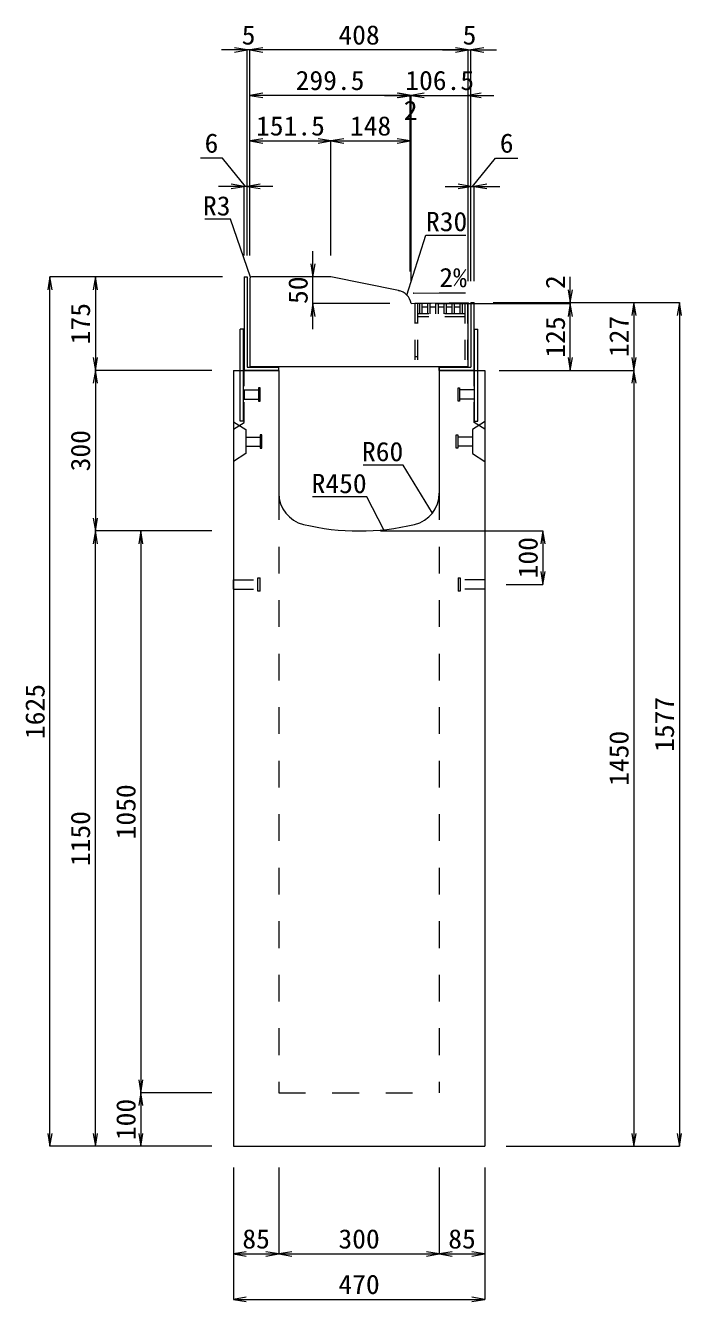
# Model space of a CAD drawing. Units: millimetres at full size. Extents: x -1809 to 57027, y -20349 to 17321.
# Drawn here: x 13776 to 15003, y -6386 to -4001 of the extents above; entities that cross this region are included whole.
import ezdxf
from ezdxf.enums import TextEntityAlignment as Align

# ---------------------------------------------------------------- set-up
doc = ezdxf.new("R2010")
doc.units = ezdxf.units.MM
doc.header["$LTSCALE"] = 50
for name, pattern in [('USER1', [2, 1, -1]), ('USER2', [1.35, 0.75, -0.6]), ('USER3', [1.35, 0.75, -0.6])]:
    doc.linetypes.add(name, pattern=pattern)
for name, color, linetype, lineweight in [('インサート', 3, 'USER2', 9), ('受枠', 3, 'Continuous', 5), ('寸法線', 7, 'Continuous', 13), ('引出線', 4, 'Continuous', 13), ('本体', 2, 'Continuous', 13), ('補助線', 8, 'Continuous', 13), ('ｸﾞﾚｰﾁﾝｸﾞ', 7, 'USER3', 9)]:
    doc.layers.add(name, color=color, linetype=linetype, lineweight=lineweight)
doc.styles.add('ＭＳ 明朝', font='')
doc.styles.get('ＭＳ 明朝').set_extended_font_data('MS Mincho')

# ---------------------------------------------------------------- blocks, each defined once
blk = doc.blocks.new('open_arrow')
at = {"color": 0, "linetype": 'Continuous', "lineweight": -2}
blk.add_lwpolyline([(7.5, 1.25), (0, 0), (7.5, -1.25)], dxfattribs=at)

msp = doc.modelspace()

# ---------------------------------------------------------------- linework, layer by layer
at = {"layer": 'インサート'}
for p, q in [((14185, -4682.55), (14212, -4682.55)), ((14185, -4682.55), (14185, -4699.55)), ((14215, -4678.55), (14212, -4678.55)), ((14212, -4678.55), (14212, -4703.55)), ((14215, -4703.55), (14215, -4678.55)), ((14585, -4678.55), (14588, -4678.55)), ((14585, -4703.55), (14585, -4678.55)), ((14588, -4678.55), (14588, -4703.55)), ((14615, -4682.55), (14588, -4682.55)), ((14615, -4682.55), (14615, -4699.55)), ((14185, -4699.55), (14212, -4699.55)), ((14212, -4703.55), (14215, -4703.55)), ((14588, -4703.55), (14585, -4703.55)), ((14615, -4699.55), (14588, -4699.55)), ((14218.2, -4766.55), (14215.2, -4766.55)), ((14215.2, -4766.55), (14215.2, -4791.55)), ((14218.2, -4791.55), (14218.2, -4766.55)), ((14581.8, -4766.55), (14584.8, -4766.55)), ((14581.8, -4791.55), (14581.8, -4766.55)), ((14584.8, -4766.55), (14584.8, -4791.55)), ((14188.2, -4770.55), (14215.2, -4770.55)), ((14188.2, -4770.55), (14188.2, -4787.55)), ((14188.2, -4787.55), (14215.2, -4787.55)), ((14215.2, -4791.55), (14218.2, -4791.55)), ((14584.8, -4791.55), (14581.8, -4791.55)), ((14611.8, -4770.55), (14584.8, -4770.55)), ((14611.8, -4787.55), (14584.8, -4787.55)), ((14611.8, -4770.55), (14611.8, -4787.55)), ((14165, -5037.55), (14211, -5037.55)), ((14165, -5054.55), (14165, -5037.55)), ((14165, -5054.55), (14211, -5054.55)), ((14211, -5058.55), (14211, -5033.55)), ((14211, -5033.55), (14215, -5033.55)), ((14215, -5058.55), (14215, -5033.55)), ((14585, -5033.55), (14589, -5033.55)), ((14585, -5033.55), (14585, -5058.55)), ((14589, -5033.55), (14589, -5058.55)), ((14635, -5037.55), (14589, -5037.55)), ((14635, -5054.55), (14589, -5054.55)), ((14635, -5037.55), (14635, -5054.55)), ((14215, -5058.55), (14211, -5058.55)), ((14589, -5058.55), (14585, -5058.55))]:
    msp.add_line(p, q, dxfattribs=at)
at = {"layer": '受枠'}
for p, q in [((14185, -4471.05), (14185, -4646.05)), ((14185, -4471.05), (14191, -4471.05)), ((14185, -4471.05), (14191, -4471.05)), ((14191, -4471.05), (14191, -4640.05)), ((14609, -4519.06), (14609, -4640.05)), ((14609, -4519.06), (14615, -4519.06)), ((14615, -4646.05), (14615, -4519.06)), ((14178, -4741.05), (14178, -4569.06)), ((14184, -4569.06), (14178, -4569.06)), ((14184, -4741.05), (14184, -4569.06)), ((14616, -4741.05), (14616, -4569.06)), ((14616, -4569.06), (14622, -4569.06)), ((14622, -4741.05), (14622, -4569.06)), ((14250, -4646.05), (14185, -4646.05)), ((14191, -4640.05), (14250, -4640.05)), ((14250, -4646.05), (14250, -4640.05)), ((14550, -4640.05), (14550, -4646.05)), ((14550, -4640.05), (14609, -4640.05)), ((14550, -4646.05), (14550, -4640.05)), ((14615, -4646.05), (14550, -4646.05)), ((14184, -4741.05), (14178, -4741.05)), ((14616, -4741.05), (14622, -4741.05))]:
    msp.add_line(p, q, dxfattribs=at)
at = {"layer": '寸法線'}
for p, q in [((14244, -4046.93), (14143, -4046.93)), ((14191, -4431.03), (14191, -4046.93)), ((14196, -4431.03), (14196, -4046.93)), ((14604, -4046.93), (14196, -4046.93)), ((14196, -4431.03), (14196, -4046.93)), ((14556, -4046.93), (14657, -4046.93)), ((14604, -4479.23), (14604, -4046.93)), ((14604, -4479.23), (14604, -4046.93)), ((14609, -4479.04), (14609, -4046.93)), ((14495.51, -4131.93), (14196, -4131.93)), ((14196, -4431.03), (14196, -4131.93)), ((14447.51, -4131.93), (14545.44, -4131.93)), ((14449.44, -4131.93), (14652, -4131.93)), ((14495.51, -4461.09), (14495.51, -4131.93)), ((14495.51, -4461.09), (14495.51, -4131.93)), ((14497.44, -4481.08), (14497.44, -4131.93)), ((14497.44, -4481.08), (14497.44, -4131.93)), ((14604, -4479.23), (14604, -4131.93)), ((14196, -4216.93), (14347.5, -4216.93)), ((14196, -4431.03), (14196, -4216.93)), ((14347.5, -4431.03), (14347.5, -4216.93)), ((14347.5, -4216.93), (14495.51, -4216.93)), ((14347.5, -4431.03), (14347.5, -4216.93)), ((14495.51, -4461.09), (14495.51, -4216.93)), ((14144.67, -4249.13), (14103.44, -4249.13)), ((14188, -4301.93), (14144.67, -4249.13)), ((14612, -4301.93), (14655.33, -4249.13)), ((14655.33, -4249.13), (14696.56, -4249.13)), ((14239, -4301.93), (14137, -4301.93)), ((14185, -4431.03), (14185, -4301.93)), ((14191, -4431.03), (14191, -4301.93)), ((14561, -4301.93), (14663, -4301.93)), ((14609, -4479.04), (14609, -4301.93)), ((14615, -4479.04), (14615, -4301.93)), ((14313.83, -4569.11), (14313.83, -4423.05)), ((13822.06, -6096.05), (13822.06, -4471.05)), ((14144.98, -4471.05), (13822.06, -4471.05)), ((13907.06, -4471.05), (13907.06, -4646.05)), ((14144.98, -4471.05), (13907.06, -4471.05)), ((14313.83, -4471.05), (14307.48, -4471.05)), ((14794.94, -4569.1), (14794.94, -4471.25)), ((14457.42, -4521.11), (14313.83, -4521.11)), ((14544.46, -4521.1), (14794.94, -4521.1)), ((14544.46, -4521.1), (14794.94, -4521.1)), ((14651.02, -4519.25), (14794.94, -4519.25)), ((14655.02, -4519.06), (14913.78, -4519.06)), ((14655.02, -4519.06), (14998.78, -4519.06)), ((14794.94, -4646.05), (14794.94, -4521.1)), ((14913.78, -4519.06), (14913.78, -4646.05)), ((14998.78, -4519.06), (14998.78, -6096.05)), ((14124.98, -4646.05), (13907.06, -4646.05)), ((13907.06, -4646.05), (13907.06, -4946.05)), ((14124.98, -4646.05), (13907.06, -4646.05)), ((14662.02, -4646.05), (14794.94, -4646.05)), ((14675.02, -4646.05), (14913.78, -4646.05)), ((14675.02, -4646.05), (14913.78, -4646.05)), ((14913.78, -4646.05), (14913.78, -6096.05)), ((14124.98, -4946.05), (13907.06, -4946.05)), ((13907.06, -6096.05), (13907.06, -4946.05)), ((14124.98, -4946.05), (13907.06, -4946.05)), ((13992.06, -4946.05), (13992.06, -5996.05)), ((14124.98, -4946.05), (13992.06, -4946.05)), ((14440.02, -4946.05), (14743.78, -4946.05)), ((14743.78, -4946.05), (14743.78, -5046.05)), ((14675.02, -5046.05), (14743.78, -5046.05)), ((14124.98, -5996.05), (13992.06, -5996.05)), ((13992.06, -5996.05), (13992.06, -6096.05)), ((14124.98, -5996.05), (13992.06, -5996.05)), ((14124.98, -6096.05), (13822.06, -6096.05)), ((14124.98, -6096.05), (13907.06, -6096.05)), ((14124.98, -6096.05), (13992.06, -6096.05)), ((14675.02, -6096.05), (14913.78, -6096.05)), ((14675.02, -6096.05), (14998.78, -6096.05)), ((14165, -6136.07), (14165, -6297.21)), ((14165, -6136.07), (14165, -6382.21)), ((14250, -6136.07), (14250, -6297.21)), ((14250, -6136.07), (14250, -6297.21)), ((14550, -6136.07), (14550, -6297.21)), ((14550, -6136.07), (14550, -6297.21)), ((14635, -6136.07), (14635, -6297.21)), ((14635, -6136.07), (14635, -6382.21)), ((14165, -6297.21), (14250, -6297.21)), ((14250, -6297.21), (14550, -6297.21)), ((14550, -6297.21), (14635, -6297.21)), ((14165, -6382.21), (14635, -6382.21))]:
    msp.add_line(p, q, dxfattribs=at)
at = {"layer": '引出線'}
for points in [[(14196.88, -4471.93), (14159.65, -4363.53), (14111.92, -4363.53)], [(14489.42, -4505.21), (14525.11, -4392.88), (14599.79, -4392.88)], [(14501.31, -4501.75), (14550.05, -4501.21), (14598.81, -4501.21)], [(14537.07, -4912.74), (14482.66, -4822.84), (14407.98, -4822.84)], [(14446.44, -4943.65), (14414.22, -4882.51), (14313.21, -4882.51)]]:
    msp.add_lwpolyline(points, dxfattribs=at)
at = {"layer": '本体', "lineweight": 20}
for p, q in [((14196, -4474.05), (14196, -4639.05)), ((14347.5, -4471.05), (14198.95, -4471.05)), ((14473.81, -4496.66), (14347.5, -4471.05)), ((14497.44, -4521.1), (14604, -4519.25)), ((14604, -4639.05), (14604, -4519.25)), ((14604, -4639.05), (14196, -4639.05))]:
    msp.add_line(p, q, dxfattribs=at)
at = {"layer": '本体'}
for p, q in [((14165, -4646.05), (14165, -6096.05)), ((14165, -4646.05), (14250, -4646.05)), ((14250, -4646.05), (14250, -4875.53)), ((14550, -4646.05), (14550, -4875.53)), ((14550, -4646.05), (14635, -4646.05)), ((14635, -4646.05), (14635, -6096.05)), ((14165, -6096.05), (14635, -6096.05))]:
    msp.add_line(p, q, dxfattribs=at)
at = {"layer": '本体', "linetype": 'USER2', "lineweight": 9}
for p, q in [((14185, -4743.05), (14185, -4646.05)), ((14615, -4743.05), (14615, -4646.05)), ((14165, -4755.55), (14185, -4743.05)), ((14635, -4755.55), (14615, -4743.05))]:
    msp.add_line(p, q, dxfattribs=at)
at = {"layer": '本体', "lineweight": 9}
for p, q in [((14165, -4742.05), (14188.2, -4756.55)), ((14634.58, -4742.31), (14611.8, -4756.55)), ((14188.2, -4756.55), (14188.2, -4801.55)), ((14611.8, -4756.55), (14611.8, -4801.55)), ((14188.2, -4801.55), (14165, -4816.05)), ((14611.8, -4801.55), (14635, -4816.05))]:
    msp.add_line(p, q, dxfattribs=at)
at = {"layer": '本体', "linetype": 'USER1', "lineweight": 15}
for p, q in [((14250, -4875.53), (14250, -5996.05)), ((14550, -4875.53), (14550, -5996.05)), ((14250, -5996.05), (14550, -5996.05))]:
    msp.add_line(p, q, dxfattribs=at)
at = {"layer": '本体', "lineweight": 20}
for centre, radius, start, end in [((14199, -4474.05), 3, 90, 180), ((14467.85, -4526.06), 30, 9.51572, 78.54145)]:
    msp.add_arc(centre, radius, start, end, dxfattribs=at)
at = {"layer": '本体'}
for centre, radius, start, end in [((14310, -4875.53), 60, 180, 256.65764), ((14490, -4875.53), 60, 283.34236, 0), ((14400, -4496.05), 450, 256.65764, 283.34236)]:
    msp.add_arc(centre, radius, start, end, dxfattribs=at)
at = {"layer": '補助線'}
msp.add_line((14473.82, -4496.71), (14475.55, -4497.06), dxfattribs=at)
at = {"layer": 'ｸﾞﾚｰﾁﾝｸﾞ', "linetype": 'USER2', "lineweight": 5}
for p, q in [((14602.5, -4521.05), (14504.5, -4521.05)), ((14504.5, -4521.05), (14504.5, -4639.05)), ((14509, -4521.05), (14509, -4639.05)), ((14513.5, -4540.05), (14513.5, -4521.05)), ((14518, -4540.05), (14518, -4521.05)), ((14518, -4527.05), (14528.6, -4527.05)), ((14528.6, -4540.05), (14528.6, -4521.05)), ((14533.1, -4540.05), (14533.1, -4521.05)), ((14533.1, -4527.05), (14543.7, -4527.05)), ((14543.7, -4540.05), (14543.7, -4521.05)), ((14548.2, -4540.05), (14548.2, -4521.05)), ((14548.2, -4527.05), (14558.8, -4527.05)), ((14558.8, -4540.05), (14558.8, -4521.05)), ((14563.3, -4540.05), (14563.3, -4521.05)), ((14563.3, -4527.05), (14573.9, -4527.05)), ((14573.9, -4540.05), (14573.9, -4521.05)), ((14578.4, -4540.05), (14578.4, -4521.05)), ((14578.4, -4527.05), (14589, -4527.05)), ((14589, -4540.05), (14589, -4521.05)), ((14593.5, -4540.05), (14593.5, -4521.05)), ((14598, -4521.05), (14598, -4639.05)), ((14602.5, -4521.05), (14602.5, -4639.05)), ((14598, -4540.05), (14509, -4540.05)), ((14598, -4546.05), (14509, -4546.05)), ((14509, -4557.55), (14504.5, -4557.55)), ((14509, -4620.55), (14504.5, -4620.55))]:
    msp.add_line(p, q, dxfattribs=at)

# ---------------------------------------------------------------- block references
at = {"layer": '寸法線', "xscale": 3.2, "yscale": 3.2}
for p, rotation in [((14191, -4046.93), 180), ((14604, -4046.93), 180), ((14604, -4046.93), 180), ((14495.51, -4131.93), 180), ((14495.51, -4131.93), 180), ((14497.44, -4131.93), 180), ((14347.5, -4216.93), 180), ((14495.51, -4216.93), 180), ((14185, -4301.93), 180), ((14609, -4301.93), 180), ((14313.83, -4471.05), 90), ((13822.06, -4471.05), 270), ((13907.06, -4471.05), 270), ((14794.94, -4519.25), 90), ((14313.83, -4521.11), 270), ((14794.94, -4521.1), 270), ((14794.94, -4521.1), 270), ((14913.78, -4519.06), 270), ((14998.78, -4519.06), 270), ((13907.06, -4646.05), 90), ((14794.94, -4646.05), 90), ((14913.78, -4646.05), 90), ((13907.06, -4646.05), 270), ((14913.78, -4646.05), 270), ((13907.06, -4946.05), 90), ((13907.06, -4946.05), 270), ((13992.06, -4946.05), 270), ((14743.78, -4946.05), 270), ((14743.78, -5046.05), 90), ((13992.06, -5996.05), 90), ((13992.06, -5996.05), 270), ((13822.06, -6096.05), 90), ((13907.06, -6096.05), 90), ((13992.06, -6096.05), 90), ((14913.78, -6096.05), 90), ((14998.78, -6096.05), 90), ((14250, -6297.21), 180), ((14550, -6297.21), 180), ((14635, -6297.21), 180), ((14635, -6382.21), 180)]:
    msp.add_blockref('open_arrow', p, dxfattribs=dict(at, rotation=rotation))
for p in [(14196, -4046.93), (14196, -4046.93), (14609, -4046.93), (14196, -4131.93), (14497.44, -4131.93), (14604, -4131.93), (14196, -4216.93), (14347.5, -4216.93), (14191, -4301.93), (14615, -4301.93), (14165, -6297.21), (14250, -6297.21), (14550, -6297.21), (14165, -6382.21)]:
    msp.add_blockref('open_arrow', p, dxfattribs=at)
at = {"layer": '引出線', "xscale": 0.0533, "yscale": 0.0533}
for p, rotation in [((14196.88, -4471.93), 109), ((14489.42, -4505.21), 72.4), ((14501.31, -4501.75), 0.6), ((14537.07, -4912.74), 121.2), ((14446.44, -4943.65), 117.8)]:
    msp.add_blockref('open_arrow', p, dxfattribs=dict(at, rotation=rotation))

# ---------------------------------------------------------------- texts
at = {"layer": '寸法線', "style": 'ＭＳ 明朝', "width": 1.05}
for s, p in [('5', (14193.5, -4018.91)), ('408', (14400, -4018.91)), ('5', (14606.5, -4018.91)), ('299.5', (14345.75, -4103.91)), ('106.5', (14550.72, -4103.91)), ('2', (14496.47, -4159.95)), ('151.5', (14271.75, -4188.91)), ('148', (14421.5, -4188.91)), ('6', (14124.05, -4221.11)), ('6', (14675.95, -4221.11)), ('85', (14207.5, -6269.19)), ('300', (14400, -6269.19)), ('85', (14592.5, -6269.19)), ('470', (14400, -6354.19))]:
    msp.add_text(s, height=36.03, dxfattribs=at).set_placement(p, align=Align.MIDDLE_CENTER)
for s, p in [('50', (14285.81, -4496.08)), ('2', (14766.92, -4480.99)), ('175', (13879.04, -4558.55)), ('125', (14766.92, -4583.58)), ('127', (14885.76, -4582.56)), ('300', (13879.04, -4796.05)), ('100', (14715.76, -4996.05)), ('1625', (13794.04, -5283.55)), ('1577', (14970.76, -5307.56)), ('1450', (14885.76, -5371.05)), ('1050', (13964.04, -5471.05)), ('1150', (13879.04, -5521.05)), ('100', (13964.04, -6046.05))]:
    msp.add_text(s, height=36.03, rotation=90, dxfattribs=at).set_placement(p, align=Align.MIDDLE_CENTER)
at = {"layer": '引出線', "style": 'ＭＳ 明朝', "width": 1.05}
for s, p in [('R3', (14159.65, -4320.33)), ('R60', (14482.66, -4779.64)), ('R450', (14414.22, -4839.31))]:
    msp.add_text(s, height=36.03, dxfattribs=at).set_placement(p, align=Align.TOP_RIGHT)
for s, p in [('R30', (14525.11, -4349.68)), ('2%', (14550.05, -4454.3))]:
    msp.add_text(s, height=36.03, dxfattribs=at).set_placement(p, align=Align.TOP_LEFT)

doc.saveas('drawing.dxf')
